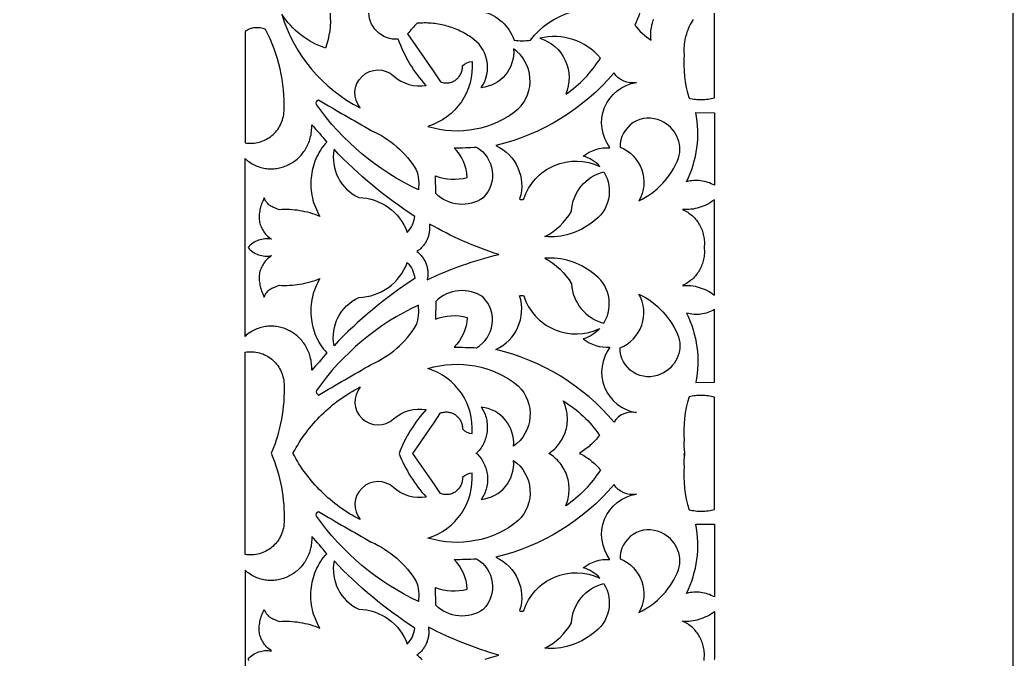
# Model space of a CAD drawing. Extents: x 3927 to 5087, y -513 to 1114.
# Drawn here: x 4854.6 to 5087.4, y 19.2 to 169 of the extents above; entities that cross this region are included whole.
import ezdxf

# ---------------------------------------------------------------- set-up
doc = ezdxf.new("R2010")
doc.units = 0
doc.layers.add('LAYER_1', color=18, linetype='CONTINUOUS')

msp = doc.modelspace()

# ---------------------------------------------------------------- linework, layer by layer
at = {"layer": 'LAYER_1'}
for points in [[(4747.65, -512.56), (5087.41, -172.81), (5087.41, 307.68), (4747.65, 647.44), (4267.16, 647.44), (3927.41, 307.68), (3927.41, -172.81), (4267.16, -512.56)], [(4907.4, 115.67), (4907.4, 136.49), (4907.69, 136.24), (4907.99, 136), (4908.29, 135.77), (4908.6, 135.56), (4908.91, 135.37), (4909.22, 135.19), (4909.54, 135.02), (4909.86, 134.87), (4910.18, 134.73), (4910.51, 134.61), (4910.83, 134.5), (4911.16, 134.4), (4911.49, 134.32), (4911.82, 134.25), (4912.16, 134.19), (4912.49, 134.15), (4912.82, 134.11), (4913.16, 134.1), (4913.49, 134.09), (4913.82, 134.1), (4914.15, 134.11), (4914.48, 134.14), (4914.81, 134.19), (4915.13, 134.24), (4915.46, 134.31), (4915.78, 134.38), (4916.1, 134.47), (4916.41, 134.57), (4916.72, 134.68), (4917.03, 134.8), (4917.34, 134.94), (4917.64, 135.08), (4917.93, 135.23), (4918.22, 135.4), (4918.5, 135.57), (4918.78, 135.76), (4919.06, 135.95), (4919.32, 136.15), (4919.58, 136.37), (4919.83, 136.59), (4920.08, 136.82), (4920.32, 137.06), (4920.55, 137.31), (4920.77, 137.57), (4920.98, 137.84), (4921.19, 138.12), (4921.39, 138.4), (4921.57, 138.69), (4921.75, 139), (4921.92, 139.3), (4922.07, 139.62), (4922.22, 139.95), (4922.35, 140.28), (4922.48, 140.62), (4922.59, 140.96), (4922.69, 141.32), (4922.78, 141.68), (4922.86, 142.05), (4922.92, 142.42), (4922.97, 142.8), (4923.01, 143.19), (4923.03, 143.58), (4923.04, 143.98), (4923.03, 144.38), (4923.49, 143.9), (4923.95, 143.41), (4924.4, 142.92), (4924.84, 142.42), (4925.27, 141.92), (4925.7, 141.4), (4926.13, 140.89), (4926.54, 140.36), (4926.15, 139.91), (4925.78, 139.45), (4925.43, 138.97), (4925.11, 138.48), (4924.8, 137.98), (4924.51, 137.47), (4924.25, 136.95), (4924.01, 136.42), (4923.79, 135.88), (4923.6, 135.34), (4923.42, 134.78), (4923.27, 134.23), (4923.14, 133.66), (4923.03, 133.09), (4922.94, 132.52), (4922.88, 131.94), (4922.84, 131.37), (4922.82, 130.79), (4922.82, 130.21), (4922.85, 129.63), (4922.89, 129.05), (4922.97, 128.47), (4923.06, 127.89), (4923.18, 127.32), (4923.32, 126.75), (4923.48, 126.19), (4923.67, 125.63), (4923.88, 125.08), (4924.11, 124.53), (4924.37, 123.99), (4924.65, 123.46), (4924.95, 122.94), (4924.38, 123.17), (4923.8, 123.38), (4923.22, 123.57), (4922.63, 123.75), (4922.04, 123.91), (4921.44, 124.05), (4920.85, 124.17), (4920.24, 124.28), (4919.64, 124.37), (4919.04, 124.44), (4918.43, 124.49), (4917.82, 124.53), (4917.21, 124.55), (4916.6, 124.55), (4915.99, 124.54), (4915.38, 124.51), (4914.71, 124.78), (4914.15, 125.01), (4913.9, 125.12), (4913.67, 125.23), (4913.46, 125.34), (4913.26, 125.47), (4913.07, 125.61), (4912.9, 125.76), (4912.72, 125.94), (4912.56, 126.14), (4912.39, 126.37), (4912.22, 126.64), (4912.05, 126.94), (4911.88, 127.28), (4911.71, 126.91), (4911.56, 126.55), (4911.42, 126.2), (4911.29, 125.85), (4911.17, 125.5), (4911.06, 125.15), (4910.97, 124.81), (4910.89, 124.47), (4910.83, 124.14), (4910.78, 123.81), (4910.74, 123.49), (4910.72, 123.16), (4910.71, 122.85), (4910.72, 122.53), (4910.74, 122.22), (4910.77, 121.92), (4910.82, 121.62), (4910.89, 121.32), (4910.97, 121.03), (4911.07, 120.74), (4911.18, 120.45), (4911.31, 120.17), (4911.46, 119.89), (4911.62, 119.62), (4911.81, 119.35), (4912, 119.09), (4912.22, 118.82), (4912.45, 118.57), (4912.7, 118.32), (4912.97, 118.07), (4913.26, 117.82), (4913.57, 117.58), (4913.19, 117.65), (4912.8, 117.68), (4912.42, 117.69), (4912.04, 117.68), (4911.67, 117.64), (4911.3, 117.57), (4910.94, 117.48), (4910.58, 117.37), (4910.23, 117.23), (4909.89, 117.07), (4909.56, 116.89), (4909.24, 116.69), (4908.93, 116.46), (4908.64, 116.22), (4908.36, 115.95), (4908.1, 115.67), (4908.36, 115.38), (4908.64, 115.12), (4908.93, 114.87), (4909.24, 114.64), (4909.56, 114.44), (4909.89, 114.26), (4910.23, 114.1), (4910.58, 113.96), (4910.93, 113.85), (4911.3, 113.76), (4911.67, 113.69), (4912.04, 113.65), (4912.42, 113.64), (4912.8, 113.65), (4913.19, 113.68), (4913.57, 113.75), (4913.26, 113.51), (4912.97, 113.26), (4912.7, 113.01), (4912.45, 112.76), (4912.22, 112.51), (4912, 112.24), (4911.81, 111.98), (4911.62, 111.71), (4911.46, 111.44), (4911.31, 111.16), (4911.18, 110.88), (4911.07, 110.59), (4910.97, 110.3), (4910.89, 110.01), (4910.82, 109.71), (4910.77, 109.41), (4910.74, 109.11), (4910.72, 108.8), (4910.71, 108.48), (4910.72, 108.17), (4910.74, 107.84), (4910.78, 107.52), (4910.83, 107.19), (4910.89, 106.86), (4910.97, 106.52), (4911.06, 106.18), (4911.17, 105.83), (4911.29, 105.48), (4911.42, 105.13), (4911.56, 104.78), (4911.71, 104.42), (4911.88, 104.05), (4912.05, 104.39), (4912.22, 104.69), (4912.39, 104.96), (4912.56, 105.19), (4912.72, 105.39), (4912.9, 105.57), (4913.07, 105.72), (4913.26, 105.86), (4913.46, 105.99), (4913.67, 106.1), (4913.9, 106.21), (4914.15, 106.32), (4914.71, 106.55), (4915.38, 106.82), (4915.99, 106.79), (4916.6, 106.78), (4917.21, 106.78), (4917.82, 106.8), (4918.43, 106.84), (4919.04, 106.89), (4919.64, 106.96), (4920.24, 107.05), (4920.85, 107.16), (4921.44, 107.28), (4922.04, 107.43), (4922.63, 107.58), (4923.22, 107.76), (4923.8, 107.95), (4924.38, 108.16), (4924.95, 108.39), (4924.65, 107.87), (4924.37, 107.34), (4924.11, 106.8), (4923.88, 106.25), (4923.67, 105.7), (4923.48, 105.14), (4923.32, 104.58), (4923.18, 104.01), (4923.06, 103.44), (4922.97, 102.86), (4922.89, 102.28), (4922.85, 101.7), (4922.82, 101.12), (4922.82, 100.54), (4922.84, 99.96), (4922.88, 99.39), (4922.94, 98.81), (4923.03, 98.24), (4923.14, 97.67), (4923.27, 97.11), (4923.42, 96.55), (4923.6, 95.99), (4923.79, 95.45), (4924.01, 94.91), (4924.25, 94.38), (4924.51, 93.86), (4924.8, 93.35), (4925.11, 92.85), (4925.43, 92.36), (4925.78, 91.88), (4926.15, 91.42), (4926.54, 90.97), (4926.13, 90.44), (4925.7, 89.93), (4925.27, 89.42), (4924.84, 88.91), (4924.4, 88.41), (4923.95, 87.92), (4923.49, 87.43), (4923.03, 86.95), (4923.04, 87.35), (4923.03, 87.75), (4923.01, 88.14), (4922.97, 88.53), (4922.92, 88.91), (4922.86, 89.28), (4922.78, 89.65), (4922.69, 90.01), (4922.59, 90.37), (4922.48, 90.71), (4922.35, 91.05), (4922.22, 91.38), (4922.07, 91.71), (4921.92, 92.03), (4921.75, 92.34), (4921.57, 92.64), (4921.39, 92.93), (4921.19, 93.21), (4920.98, 93.49), (4920.77, 93.76), (4920.55, 94.02), (4920.32, 94.27), (4920.08, 94.51), (4919.83, 94.74), (4919.58, 94.96), (4919.32, 95.18), (4919.06, 95.38), (4918.78, 95.57), (4918.5, 95.76), (4918.22, 95.93), (4917.93, 96.1), (4917.64, 96.25), (4917.34, 96.39), (4917.03, 96.53), (4916.72, 96.65), (4916.41, 96.76), (4916.1, 96.86), (4915.78, 96.95), (4915.46, 97.02), (4915.13, 97.09), (4914.81, 97.14), (4914.48, 97.19), (4914.15, 97.22), (4913.82, 97.24), (4913.49, 97.24), (4913.16, 97.23), (4912.82, 97.22), (4912.49, 97.18), (4912.16, 97.14), (4911.82, 97.08), (4911.49, 97.01), (4911.16, 96.93), (4910.83, 96.83), (4910.51, 96.72), (4910.18, 96.6), (4909.86, 96.46), (4909.54, 96.31), (4909.22, 96.14), (4908.91, 95.96), (4908.6, 95.77), (4908.29, 95.56), (4907.99, 95.33), (4907.69, 95.09), (4907.4, 94.84)], [(5017.34, 115.66), (5017.39, 115.8), (5017.4, 115.99), (5017.4, 126.83), (5016.99, 126.53), (5016.57, 126.25), (5016.14, 125.99), (5015.7, 125.75), (5015.25, 125.53), (5014.8, 125.34), (5014.33, 125.16), (5013.86, 125.01), (5013.38, 124.87), (5012.89, 124.76), (5012.4, 124.67), (5011.91, 124.61), (5011.41, 124.56), (5010.91, 124.54), (5010.4, 124.54), (5009.9, 124.57), (5010.22, 124.42), (5010.54, 124.26), (5010.84, 124.08), (5011.14, 123.9), (5011.43, 123.7), (5011.71, 123.5), (5011.97, 123.28), (5012.23, 123.05), (5012.48, 122.82), (5012.72, 122.57), (5012.95, 122.32), (5013.17, 122.06), (5013.37, 121.79), (5013.57, 121.51), (5013.75, 121.23), (5013.93, 120.94), (5014.09, 120.64), (5014.24, 120.34), (5014.37, 120.03), (5014.5, 119.71), (5014.61, 119.39), (5014.71, 119.07), (5014.8, 118.74), (5014.88, 118.41), (5014.94, 118.07), (5014.99, 117.73), (5015.02, 117.39), (5015.05, 117.04), (5015.05, 116.7), (5015.05, 116.35), (5015.03, 116), (5014.99, 115.65), (5015.03, 115.3), (5015.05, 114.95), (5015.05, 114.6), (5015.04, 114.26), (5015.02, 113.91), (5014.98, 113.57), (5014.93, 113.23), (5014.87, 112.9), (5014.8, 112.57), (5014.71, 112.24), (5014.61, 111.92), (5014.49, 111.6), (5014.37, 111.29), (5014.23, 110.98), (5014.08, 110.68), (5013.92, 110.38), (5013.74, 110.09), (5013.56, 109.81), (5013.36, 109.53), (5013.16, 109.26), (5012.94, 109), (5012.71, 108.75), (5012.47, 108.51), (5012.23, 108.27), (5011.97, 108.05), (5011.7, 107.83), (5011.42, 107.63), (5011.14, 107.43), (5010.84, 107.25), (5010.54, 107.07), (5010.22, 106.91), (5009.9, 106.76), (5010.4, 106.79), (5010.91, 106.79), (5011.41, 106.77), (5011.91, 106.72), (5012.4, 106.66), (5012.89, 106.57), (5013.38, 106.46), (5013.86, 106.32), (5014.33, 106.17), (5014.8, 105.99), (5015.25, 105.8), (5015.7, 105.58), (5016.14, 105.34), (5016.57, 105.08), (5016.99, 104.8), (5017.4, 104.5), (5017.4, 115.34), (5017.39, 115.53)], [(4947.68, 114.73), (4947.87, 114.58), (4948.04, 114.42), (4948.22, 114.26), (4948.39, 114.1), (4948.55, 113.92), (4948.7, 113.75), (4948.85, 113.57), (4948.99, 113.38), (4949.12, 113.19), (4949.25, 113), (4949.36, 112.8), (4949.48, 112.6), (4949.58, 112.4), (4949.68, 112.19), (4949.77, 111.98), (4949.85, 111.76), (4949.93, 111.54), (4950, 111.32), (4950.06, 111.1), (4950.11, 110.88), (4950.16, 110.65), (4950.19, 110.42), (4950.22, 110.19), (4950.24, 109.96), (4950.26, 109.73), (4950.26, 109.5), (4950.26, 109.26), (4950.25, 109.03), (4950.23, 108.8), (4950.2, 108.56), (4950.16, 108.33), (4950.12, 108.09), (4951.12, 108.56), (4952.14, 109.02), (4953.16, 109.47), (4954.18, 109.9), (4955.21, 110.32), (4956.24, 110.72), (4957.28, 111.11), (4958.33, 111.49), (4959.38, 111.86), (4960.43, 112.21), (4961.49, 112.54), (4962.56, 112.86), (4963.62, 113.17), (4964.7, 113.47), (4965.77, 113.75), (4966.85, 114.02), (4965.79, 114.36), (4964.74, 114.72), (4963.69, 115.1), (4962.65, 115.48), (4961.62, 115.88), (4960.59, 116.3), (4959.56, 116.72), (4958.54, 117.16), (4957.53, 117.62), (4956.52, 118.09), (4955.51, 118.57), (4954.52, 119.06), (4953.53, 119.57), (4952.55, 120.08), (4951.57, 120.62), (4950.6, 121.16), (4950.63, 120.92), (4950.65, 120.69), (4950.66, 120.45), (4950.66, 120.22), (4950.65, 119.98), (4950.64, 119.75), (4950.62, 119.52), (4950.59, 119.29), (4950.55, 119.06), (4950.5, 118.83), (4950.45, 118.61), (4950.39, 118.38), (4950.32, 118.16), (4950.24, 117.95), (4950.16, 117.73), (4950.07, 117.52), (4949.97, 117.31), (4949.86, 117.11), (4949.75, 116.91), (4949.63, 116.71), (4949.5, 116.52), (4949.37, 116.33), (4949.23, 116.15), (4949.08, 115.97), (4948.93, 115.79), (4948.77, 115.62), (4948.6, 115.46), (4948.43, 115.3), (4948.25, 115.15), (4948.07, 115), (4947.88, 114.86)], [(4907.4, 67.64), (4907.4, 91.15), (4907.84, 91.21), (4908.27, 91.24), (4908.7, 91.25), (4909.12, 91.24), (4909.54, 91.21), (4909.96, 91.15), (4910.37, 91.07), (4910.77, 90.97), (4911.16, 90.85), (4911.55, 90.71), (4911.93, 90.55), (4912.3, 90.37), (4912.65, 90.17), (4913, 89.96), (4913.33, 89.72), (4913.66, 89.47), (4913.96, 89.21), (4914.26, 88.93), (4914.54, 88.63), (4914.8, 88.32), (4915.05, 87.99), (4915.29, 87.65), (4915.5, 87.3), (4915.7, 86.94), (4915.88, 86.56), (4916.04, 86.18), (4916.17, 85.78), (4916.29, 85.37), (4916.39, 84.95), (4916.46, 84.53), (4916.51, 84.09), (4916.54, 83.65), (4916.56, 82.62), (4916.56, 81.59), (4916.52, 80.56), (4916.46, 79.53), (4916.37, 78.51), (4916.25, 77.49), (4916.11, 76.47), (4915.94, 75.46), (4915.74, 74.45), (4915.51, 73.45), (4915.26, 72.46), (4914.98, 71.47), (4914.68, 70.49), (4914.35, 69.52), (4913.99, 68.55), (4913.61, 67.6), (4913.54, 67.45), (4913.93, 66.48), (4914.3, 65.51), (4914.64, 64.53), (4914.95, 63.54), (4915.23, 62.54), (4915.49, 61.54), (4915.72, 60.53), (4915.92, 59.51), (4916.1, 58.49), (4916.24, 57.47), (4916.36, 56.44), (4916.46, 55.4), (4916.52, 54.37), (4916.56, 53.33), (4916.56, 52.29), (4916.54, 51.24), (4916.51, 50.8), (4916.46, 50.37), (4916.39, 49.94), (4916.29, 49.52), (4916.17, 49.11), (4916.04, 48.72), (4915.88, 48.33), (4915.7, 47.95), (4915.5, 47.59), (4915.29, 47.24), (4915.05, 46.9), (4914.8, 46.58), (4914.54, 46.26), (4914.26, 45.97), (4913.96, 45.69), (4913.66, 45.42), (4913.33, 45.17), (4913, 44.94), (4912.65, 44.72), (4912.3, 44.53), (4911.93, 44.35), (4911.55, 44.19), (4911.16, 44.04), (4910.77, 43.92), (4910.37, 43.82), (4909.96, 43.74), (4909.54, 43.69), (4909.12, 43.65), (4908.7, 43.64), (4908.27, 43.65), (4907.84, 43.69), (4907.4, 43.75), (4907.4, 67.45)]]:
    msp.add_lwpolyline(points, close=True, dxfattribs=at)
for points in [[(4963.08, 170.91, -0.260176), (4970.45, 164.24, 0.071429), (4974.27, 164.24, -0.313845), (4995.16, 170.77, 0.172229), (4996.51, 180.02, -0.598525), (4981.78, 190.84, 0.018892), (4978.13, 190.54, -0.315589)], [(4924.75, 178.48, -0.226899), (4926.23, 162.36, -0.168305), (4915.99, 170.32, 0.203895), (4934.4, 148.35, -0.930701), (4942.23, 155.84, 0.229894), (4949.85, 153.64, -0.097316), (4943.3, 164.44, -0.458333), (4936.41, 171.34, -0.01483)], [(4953.24, 154.44), (4953.48, 154.36), (4953.72, 154.3), (4953.96, 154.25), (4954.2, 154.22), (4954.43, 154.2), (4954.67, 154.2), (4954.9, 154.22), (4955.13, 154.24), (4955.36, 154.29), (4955.58, 154.34), (4955.8, 154.41), (4956.01, 154.49), (4956.22, 154.59), (4956.42, 154.69), (4956.61, 154.81), (4956.8, 154.94), (4956.97, 155.08), (4957.15, 155.23), (4957.31, 155.39), (4957.46, 155.56), (4957.6, 155.74), (4957.73, 155.92), (4957.85, 156.12), (4957.96, 156.32), (4958.05, 156.53), (4958.14, 156.75), (4958.21, 156.97), (4958.26, 157.21), (4958.31, 157.44), (4958.33, 157.69), (4958.34, 157.93), (4958.34, 158.19, -0.182927), (4960.6, 159.23, -0.353746), (4950.24, 144.04, 0.250469), (4971.44, 148.11, 0.467604), (4970.33, 162.21, -0.410285), (4962.74, 153.09, 0.429437), (4960.33, 164.91), (4959.98, 165.14), (4959.63, 165.36), (4959.27, 165.58), (4958.91, 165.79), (4958.55, 165.99), (4958.18, 166.18), (4957.8, 166.36), (4957.43, 166.54), (4957.05, 166.71), (4956.67, 166.87), (4956.28, 167.02), (4955.89, 167.16), (4955.5, 167.29), (4955.11, 167.42), (4954.71, 167.53), (4954.31, 167.64), (4953.91, 167.74), (4953.51, 167.83), (4953.1, 167.91), (4952.69, 167.99), (4952.29, 168.05), (4951.88, 168.11), (4951.46, 168.16), (4951.05, 168.19), (4950.64, 168.22), (4950.22, 168.24), (4949.81, 168.26), (4949.39, 168.26), (4948.97, 168.25), (4948.56, 168.24), (4948.14, 168.21), (4947.72, 168.18, 0.029744), (4945.49, 165.68), (4947.46, 162.89), (4949.41, 160.09), (4951.33, 157.27)], [(4907.4, 140.18), (4907.84, 140.12), (4908.27, 140.09), (4908.7, 140.08), (4909.12, 140.09), (4909.54, 140.12), (4909.96, 140.18), (4910.37, 140.26), (4910.77, 140.36), (4911.16, 140.48), (4911.55, 140.62), (4911.93, 140.78), (4912.3, 140.96), (4912.65, 141.16), (4913, 141.38), (4913.33, 141.61), (4913.66, 141.86), (4913.96, 142.12), (4914.26, 142.4), (4914.54, 142.7), (4914.8, 143.01), (4915.05, 143.34), (4915.29, 143.68), (4915.5, 144.03), (4915.7, 144.39), (4915.88, 144.77), (4916.04, 145.15), (4916.17, 145.55), (4916.29, 145.96), (4916.39, 146.38), (4916.46, 146.8), (4916.51, 147.24), (4916.54, 147.68, 0.129946), (4912.19, 166.74), (4911.89, 166.86), (4911.58, 166.96), (4911.28, 167.04), (4910.97, 167.1), (4910.66, 167.14), (4910.35, 167.15), (4910.03, 167.15), (4909.72, 167.13), (4909.42, 167.09), (4909.11, 167.03), (4908.81, 166.95), (4908.51, 166.85), (4908.22, 166.74), (4907.94, 166.6), (4907.67, 166.44), (4907.4, 166.27)], [(4976.51, 164.68, -0.445111), (4982.56, 151.59, 0.110537), (4990.67, 160.05, 0.284998)], [(4986.68, 137.05, -0.190741), (4992.92, 139.01, -0.566428), (4999.11, 154.33, -0.30721), (4993.87, 156.57, -0.16029), (4966.17, 139.56, -0.380582), (4971.75, 127.03, 0.285714), (4972.7, 127.03, -0.451873), (4990.53, 134.66, 0.142336)], [(4947.54, 133.89, -0.115328), (4948.03, 129.15, -0.128981), (4924.11, 149.17, -0.4), (4924.64, 150.24, 0.004418), (4936.98, 143.09, -0.149279)], [(5017.4, 130.23), (5017.02, 130.43), (5016.64, 130.61), (5016.25, 130.77), (5015.85, 130.92), (5015.45, 131.04), (5015.05, 131.14), (5014.64, 131.23), (5014.22, 131.29), (5013.81, 131.34), (5013.39, 131.36), (5012.97, 131.36), (5012.55, 131.35), (5012.13, 131.31), (5011.71, 131.25), (5011.3, 131.17), (5010.88, 131.08, 0.163331), (5013.06, 147.28), (5017.4, 147.24)], [(5004.89, 145.3, 0.555806), (4995.29, 139.17, -0.456437), (4999.71, 126.58, 0.190546), (5009.02, 136.61, 0.376379)], [(4928.26, 138.67, 0.343348), (4934.05, 127.37, -0.30826), (4945.42, 119.21, 0.170224), (4947.19, 122.95, -0.060362)], [(4956.42, 139.03, 0.013484), (4961.66, 139.16, -0.488168), (4963.22, 127.32, -0.365052), (4952.1, 128.32), (4952.01, 132.46, 0.168582), (4959.48, 132.09, 0.182959)], [(4991.48, 133.38, -0.409539), (4988.82, 121.61, -0.189822), (4977.66, 118.2, 0.146101), (4983.92, 124.19, -0.329208)], [(4928.26, 92.66, -0.343348), (4934.05, 103.96, 0.30826), (4945.42, 112.12, -0.170224), (4947.19, 108.38, 0.060362)], [(4991.48, 97.95, 0.409539), (4988.82, 109.72, 0.189822), (4977.66, 113.13, -0.146101), (4983.92, 107.14, 0.329208)], [(4956.42, 92.3, -0.013484), (4961.66, 92.17, 0.488168), (4963.22, 104.01, 0.365052), (4952.1, 103.01), (4952.01, 98.87, -0.168582), (4959.48, 99.24, -0.182959)], [(5004.89, 86.03, -0.555806), (4995.29, 92.16, 0.456437), (4999.71, 104.75, -0.190546), (5009.02, 94.72, -0.376379)], [(4986.68, 94.28, 0.190741), (4992.92, 92.32, 0.566428), (4999.11, 77, 0.30721), (4993.87, 74.76, 0.16029), (4966.17, 91.77, 0.380582), (4971.75, 104.3, -0.285714), (4972.7, 104.3, 0.451873), (4990.53, 96.68, -0.142336)], [(4947.54, 97.44, 0.115328), (4948.03, 102.18, 0.128981), (4924.11, 82.16, 0.4), (4924.64, 81.09, -0.004418), (4936.98, 88.24, 0.149279)], [(5017.4, 101.1), (5017.02, 100.9), (5016.64, 100.72), (5016.25, 100.56), (5015.85, 100.41), (5015.45, 100.29), (5015.05, 100.19), (5014.64, 100.1), (5014.22, 100.04), (5013.81, 99.99), (5013.39, 99.97), (5012.97, 99.97), (5012.55, 99.98), (5012.13, 100.02), (5011.71, 100.08), (5011.3, 100.16), (5010.88, 100.26, -0.163331), (5013.06, 84.05), (5017.4, 84.09)], [(4961.67, 67.44), (4961.94, 67.17), (4962.19, 66.89), (4962.43, 66.61), (4962.65, 66.32), (4962.86, 66.01), (4963.06, 65.7), (4963.24, 65.39), (4963.4, 65.06), (4963.55, 64.73), (4963.69, 64.39), (4963.81, 64.05), (4963.92, 63.71), (4964.01, 63.36), (4964.09, 63), (4964.15, 62.65), (4964.2, 62.29), (4964.23, 61.93), (4964.24, 61.56), (4964.24, 61.2), (4964.22, 60.84), (4964.19, 60.47), (4964.14, 60.11), (4964.08, 59.75), (4963.99, 59.39), (4963.9, 59.03), (4963.78, 58.68), (4963.65, 58.33), (4963.5, 57.98), (4963.34, 57.64), (4963.16, 57.3), (4962.96, 56.97), (4962.74, 56.65, 0.410285), (4970.33, 65.77, -0.467604), (4971.44, 51.67, -0.250469), (4950.24, 47.6, 0.353746), (4960.6, 62.79, 0.182927), (4958.34, 61.75), (4958.34, 61.5), (4958.33, 61.25), (4958.31, 61.01), (4958.26, 60.77), (4958.21, 60.54), (4958.14, 60.31), (4958.05, 60.09), (4957.96, 59.88), (4957.85, 59.68), (4957.73, 59.49), (4957.6, 59.3), (4957.46, 59.12), (4957.31, 58.95), (4957.15, 58.79), (4956.97, 58.64), (4956.8, 58.5), (4956.61, 58.37), (4956.42, 58.26), (4956.22, 58.15), (4956.01, 58.06), (4955.8, 57.98), (4955.58, 57.91), (4955.36, 57.85), (4955.13, 57.81), (4954.9, 57.78), (4954.67, 57.77), (4954.43, 57.77), (4954.2, 57.78), (4953.96, 57.81), (4953.72, 57.86), (4953.48, 57.92), (4953.24, 58), (4951.64, 60.38), (4950.03, 62.74), (4948.4, 65.09), (4946.75, 67.42), (4946.75, 67.42), (4948.39, 69.77), (4950.03, 72.14), (4951.64, 74.51), (4953.24, 76.89), (4953.48, 76.97), (4953.72, 77.03), (4953.96, 77.08), (4954.2, 77.11), (4954.43, 77.13), (4954.67, 77.13), (4954.9, 77.11), (4955.13, 77.09), (4955.36, 77.04), (4955.58, 76.99), (4955.8, 76.92), (4956.01, 76.84), (4956.22, 76.74), (4956.42, 76.64), (4956.61, 76.52), (4956.8, 76.39), (4956.97, 76.25), (4957.15, 76.1), (4957.31, 75.94), (4957.46, 75.77), (4957.6, 75.59), (4957.73, 75.41), (4957.85, 75.21), (4957.96, 75.01), (4958.05, 74.8), (4958.14, 74.58), (4958.21, 74.36), (4958.26, 74.12), (4958.31, 73.89), (4958.33, 73.65), (4958.34, 73.4), (4958.34, 73.14, 0.182927), (4960.6, 72.1, 0.353746), (4950.24, 87.29, -0.250469), (4971.44, 83.22, -0.467604), (4970.33, 69.12, 0.410285), (4962.74, 78.25), (4962.96, 77.92), (4963.15, 77.59), (4963.33, 77.25), (4963.5, 76.9), (4963.64, 76.55), (4963.77, 76.2), (4963.88, 75.84), (4963.97, 75.48), (4964.04, 75.11), (4964.1, 74.75), (4964.15, 74.38), (4964.17, 74.01), (4964.18, 73.64), (4964.17, 73.27), (4964.15, 72.9), (4964.11, 72.53), (4964.06, 72.16), (4963.99, 71.8), (4963.9, 71.44), (4963.8, 71.08), (4963.69, 70.73), (4963.56, 70.38), (4963.42, 70.04), (4963.26, 69.7), (4963.09, 69.37), (4962.9, 69.05), (4962.7, 68.74), (4962.48, 68.43), (4962.26, 68.13), (4962.02, 67.85), (4961.76, 67.57), (4961.49, 67.3), (4961.5, 67.3)], [(4918.71, 67.57), (4919.04, 68.18), (4919.39, 68.79), (4919.74, 69.39), (4920.11, 69.98), (4920.49, 70.57), (4920.88, 71.14), (4921.28, 71.71), (4921.69, 72.27), (4922.11, 72.83), (4922.54, 73.37), (4922.98, 73.91), (4923.43, 74.43), (4923.9, 74.95), (4924.37, 75.46), (4924.85, 75.97), (4925.34, 76.46), (4925.84, 76.94), (4926.35, 77.41), (4926.87, 77.88), (4927.4, 78.33), (4927.93, 78.78), (4928.48, 79.21), (4929.03, 79.64), (4929.6, 80.05), (4930.17, 80.46), (4930.75, 80.85), (4931.34, 81.23), (4931.93, 81.6), (4932.54, 81.96), (4933.15, 82.31), (4933.77, 82.65), (4934.4, 82.98, 0.930701), (4942.23, 75.49, -0.229894), (4949.85, 77.69), (4949.35, 77.13), (4948.85, 76.55), (4948.38, 75.96), (4947.91, 75.36), (4947.46, 74.75), (4947.03, 74.12), (4946.61, 73.49), (4946.2, 72.85), (4945.81, 72.2), (4945.43, 71.54), (4945.07, 70.88), (4944.72, 70.2), (4944.39, 69.52), (4944.08, 68.83), (4943.78, 68.13), (4943.5, 67.43), (4943.79, 66.73), (4944.09, 66.03), (4944.4, 65.34), (4944.73, 64.66), (4945.08, 63.99), (4945.44, 63.33), (4945.82, 62.67), (4946.21, 62.02), (4946.61, 61.39), (4947.03, 60.76), (4947.47, 60.14), (4947.92, 59.53), (4948.38, 58.93), (4948.86, 58.35), (4949.35, 57.77), (4949.85, 57.2, -0.229894), (4942.23, 59.4, 0.930701), (4934.4, 51.91), (4933.77, 52.24), (4933.14, 52.58), (4932.53, 52.94), (4931.92, 53.3), (4931.32, 53.67), (4930.73, 54.06), (4930.14, 54.45), (4929.57, 54.86), (4929, 55.28), (4928.45, 55.71), (4927.9, 56.15), (4927.36, 56.59), (4926.83, 57.05), (4926.31, 57.52), (4925.79, 58), (4925.29, 58.48), (4924.8, 58.98), (4924.31, 59.49), (4923.84, 60), (4923.38, 60.52), (4922.92, 61.06), (4922.48, 61.6), (4922.05, 62.15), (4921.63, 62.7), (4921.21, 63.27), (4920.81, 63.84), (4920.42, 64.43), (4920.04, 65.01), (4919.68, 65.61), (4919.32, 66.22), (4918.97, 66.83), (4918.64, 67.45)], [(4978.6, 67.43), (4978.97, 67.69), (4979.32, 67.95), (4979.66, 68.24), (4979.98, 68.53), (4980.29, 68.84), (4980.58, 69.15), (4980.85, 69.48), (4981.11, 69.83), (4981.36, 70.18), (4981.58, 70.54), (4981.8, 70.91), (4981.99, 71.29), (4982.17, 71.67), (4982.33, 72.07), (4982.47, 72.47), (4982.59, 72.87), (4982.7, 73.28), (4982.79, 73.7), (4982.86, 74.12), (4982.91, 74.55), (4982.94, 74.97), (4982.95, 75.4), (4982.95, 75.84), (4982.92, 76.27), (4982.87, 76.7), (4982.81, 77.14), (4982.72, 77.57), (4982.61, 78), (4982.48, 78.44), (4982.33, 78.86), (4982.16, 79.29), (4981.97, 79.71, -0.110537), (4990.48, 71.65), (4990.24, 71.36), (4990, 71.06), (4989.74, 70.76), (4989.48, 70.47), (4989.2, 70.18), (4988.91, 69.89), (4988.62, 69.61), (4988.32, 69.33), (4988.01, 69.06), (4987.7, 68.8), (4987.38, 68.55), (4987.06, 68.3), (4986.73, 68.07), (4986.41, 67.84), (4986.08, 67.63), (4985.75, 67.43), (4986.1, 67.27), (4986.45, 67.09), (4986.79, 66.9), (4987.12, 66.7), (4987.45, 66.49), (4987.77, 66.27), (4988.09, 66.05), (4988.4, 65.81), (4988.71, 65.56), (4989.01, 65.31), (4989.3, 65.04), (4989.59, 64.77), (4989.87, 64.49), (4990.15, 64.21), (4990.41, 63.91), (4990.67, 63.61, -0.110537), (4982.56, 55.15), (4982.73, 55.58), (4982.89, 56.02), (4983.02, 56.45), (4983.12, 56.89), (4983.21, 57.34), (4983.28, 57.78), (4983.32, 58.22), (4983.35, 58.66), (4983.35, 59.1), (4983.34, 59.54), (4983.31, 59.98), (4983.25, 60.41), (4983.18, 60.84), (4983.09, 61.27), (4982.98, 61.69), (4982.86, 62.11), (4982.71, 62.51), (4982.55, 62.92), (4982.37, 63.31), (4982.18, 63.69), (4981.96, 64.07), (4981.74, 64.44), (4981.49, 64.8), (4981.23, 65.14), (4980.95, 65.48), (4980.66, 65.8), (4980.35, 66.11), (4980.03, 66.4), (4979.7, 66.68), (4979.35, 66.95), (4978.98, 67.2)], [(5010.41, 67.45), (5010.36, 67.08), (5010.32, 66.71), (5010.29, 66.33), (5010.27, 65.96), (5010.26, 65.58), (5010.26, 65.21), (5010.27, 64.83), (5010.29, 64.45, 0.092198), (5011.45, 54.22), (5011.82, 54.14), (5012.19, 54.07), (5012.56, 54.01), (5012.93, 53.96), (5013.31, 53.92), (5013.68, 53.9), (5014.05, 53.89), (5014.43, 53.89), (5014.8, 53.9), (5015.18, 53.92), (5015.55, 53.96), (5015.92, 54), (5016.29, 54.06), (5016.66, 54.13), (5017.03, 54.21), (5017.4, 54.31), (5017.4, 67.45), (5017.4, 80.59), (5017.03, 80.68), (5016.66, 80.76), (5016.29, 80.83), (5015.92, 80.89), (5015.55, 80.94), (5015.18, 80.97), (5014.8, 81), (5014.43, 81.01), (5014.05, 81.01), (5013.68, 80.99), (5013.31, 80.97), (5012.93, 80.93), (5012.56, 80.89), (5012.19, 80.83), (5011.82, 80.76), (5011.45, 80.67, 0.092198), (5010.29, 70.44), (5010.27, 70.07), (5010.26, 69.69), (5010.26, 69.31), (5010.27, 68.94), (5010.29, 68.56), (5010.32, 68.19), (5010.36, 67.82), (5010.41, 67.45), (5010.35, 67)], [(4986.68, 40.61, -0.190741), (4992.92, 42.57, -0.566428), (4999.11, 57.89, -0.30721), (4993.87, 60.14, -0.16029), (4966.17, 43.12, -0.380582), (4971.75, 30.59, 0.285714), (4972.7, 30.59, -0.451873), (4990.53, 38.22, 0.142336)], [(4947.54, 37.45, -0.115328), (4948.03, 32.72, -0.128981), (4924.11, 52.74, -0.4), (4924.64, 53.8, 0.004418), (4936.98, 46.66, -0.149279)], [(5004.89, 48.86, 0.555806), (4995.29, 42.73, -0.456437), (4999.71, 30.14, 0.190546), (5009.02, 40.18, 0.376379)], [(5017.4, 33.79), (5017.02, 33.99), (5016.64, 34.17), (5016.25, 34.34), (5015.85, 34.48), (5015.45, 34.6), (5015.05, 34.71), (5014.64, 34.79), (5014.22, 34.86), (5013.81, 34.9), (5013.39, 34.92), (5012.97, 34.93), (5012.55, 34.91), (5012.13, 34.87), (5011.71, 34.82), (5011.3, 34.74), (5010.88, 34.64, 0.163331), (5013.06, 50.84), (5017.4, 50.81)], [(4928.26, 42.24, 0.343348), (4934.05, 30.94, -0.30826), (4945.42, 22.77, 0.170224), (4947.19, 26.51, -0.060362)], [(4956.42, 42.59, 0.013484), (4961.66, 42.73, -0.488168), (4963.22, 30.88, -0.365052), (4952.1, 31.88), (4952.01, 36.02, 0.168582), (4959.48, 35.65, 0.182959)], [(4991.48, 36.95, -0.409539), (4988.82, 25.17, -0.189822), (4977.66, 21.77, 0.146101), (4983.92, 27.76, -0.329208)]]:
    msp.add_lwpolyline(points, format="xyb", close=True, dxfattribs=at)
for points in [[(5000.98, 180.03, -0.138658), (4998.73, 167.76, 0.080822), (5002.54, 164.22), (5002.51, 164.6), (5002.49, 164.98), (5002.48, 165.35), (5002.49, 165.72), (5002.5, 166.09), (5002.53, 166.45), (5002.58, 166.8), (5002.63, 167.16), (5002.7, 167.51), (5002.77, 167.85), (5002.86, 168.19), (5002.96, 168.52), (5003.07, 168.85), (5003.19, 169.18)], [(5012.44, 169.09), (5012.19, 168.69), (5011.95, 168.29), (5011.72, 167.87), (5011.51, 167.44), (5011.32, 167.01), (5011.14, 166.57), (5010.97, 166.12), (5010.83, 165.67), (5010.7, 165.21), (5010.58, 164.75), (5010.48, 164.28), (5010.4, 163.8), (5010.34, 163.33), (5010.29, 162.84), (5010.27, 162.36), (5010.26, 161.87), (5010.26, 161.38), (5010.29, 160.89, 0.092198), (5011.45, 150.66), (5011.82, 150.57), (5012.19, 150.5), (5012.56, 150.44), (5012.93, 150.4), (5013.31, 150.36), (5013.68, 150.34), (5014.05, 150.32), (5014.43, 150.32), (5014.8, 150.33), (5015.18, 150.36), (5015.55, 150.39), (5015.92, 150.44), (5016.29, 150.5), (5016.66, 150.57), (5017.03, 150.65), (5017.4, 150.74), (5017.39, 173.55)]]:
    msp.add_lwpolyline(points, format="xyb", dxfattribs=at)
for points in [[(4908.36, 18.94), (4908.1, 19.23), (4908.36, 19.52), (4908.64, 19.78), (4908.93, 20.03), (4909.24, 20.25), (4909.56, 20.45), (4909.89, 20.64), (4910.23, 20.8), (4910.58, 20.93), (4910.94, 21.05), (4911.3, 21.13), (4911.67, 21.2), (4912.04, 21.24), (4912.42, 21.26), (4912.8, 21.25), (4913.19, 21.21), (4913.57, 21.15), (4913.26, 21.39), (4912.97, 21.63), (4912.7, 21.88), (4912.45, 22.13), (4912.22, 22.39), (4912, 22.65), (4911.81, 22.91), (4911.62, 23.18), (4911.46, 23.46), (4911.31, 23.73), (4911.18, 24.01), (4911.07, 24.3), (4910.97, 24.59), (4910.89, 24.88), (4910.82, 25.18), (4910.77, 25.48), (4910.74, 25.79), (4910.72, 26.1), (4910.71, 26.41), (4910.72, 26.73), (4910.74, 27.05), (4910.78, 27.37), (4910.83, 27.7), (4910.89, 28.04), (4910.97, 28.37), (4911.06, 28.72), (4911.17, 29.06), (4911.29, 29.41), (4911.42, 29.76), (4911.56, 30.12), (4911.71, 30.48), (4911.88, 30.84), (4912.05, 30.5), (4912.22, 30.2), (4912.39, 29.94), (4912.56, 29.71), (4912.72, 29.5), (4912.9, 29.33), (4913.07, 29.17), (4913.26, 29.03), (4913.46, 28.91), (4913.67, 28.79), (4913.9, 28.68), (4914.15, 28.57), (4914.71, 28.34), (4915.38, 28.07), (4915.99, 28.1), (4916.6, 28.12), (4917.21, 28.12), (4917.82, 28.1), (4918.43, 28.06), (4919.04, 28), (4919.64, 27.93), (4920.24, 27.84), (4920.85, 27.73), (4921.44, 27.61), (4922.04, 27.47), (4922.63, 27.31), (4923.22, 27.13), (4923.8, 26.94), (4924.38, 26.73), (4924.95, 26.51), (4924.65, 27.03), (4924.37, 27.56), (4924.11, 28.09), (4923.88, 28.64), (4923.67, 29.19), (4923.48, 29.75), (4923.32, 30.31), (4923.18, 30.88), (4923.06, 31.46), (4922.97, 32.03), (4922.89, 32.61), (4922.85, 33.19), (4922.82, 33.77), (4922.82, 34.35), (4922.84, 34.93), (4922.88, 35.51), (4922.94, 36.08), (4923.03, 36.66), (4923.14, 37.22), (4923.27, 37.79), (4923.42, 38.35), (4923.6, 38.9), (4923.79, 39.45), (4924.01, 39.98), (4924.25, 40.52), (4924.51, 41.04), (4924.8, 41.55), (4925.11, 42.05), (4925.43, 42.54), (4925.78, 43.01), (4926.15, 43.48), (4926.54, 43.93), (4926.13, 44.45), (4925.7, 44.97), (4925.27, 45.48), (4924.84, 45.98), (4924.4, 46.48), (4923.95, 46.98), (4923.49, 47.47), (4923.03, 47.95), (4923.04, 47.54), (4923.03, 47.14), (4923.01, 46.75), (4922.97, 46.36), (4922.92, 45.98), (4922.86, 45.61), (4922.78, 45.24), (4922.69, 44.88), (4922.59, 44.53), (4922.48, 44.18), (4922.35, 43.84), (4922.22, 43.51), (4922.07, 43.18), (4921.92, 42.87), (4921.75, 42.56), (4921.57, 42.26), (4921.39, 41.96), (4921.19, 41.68), (4920.98, 41.4), (4920.77, 41.14), (4920.55, 40.88), (4920.32, 40.63), (4920.08, 40.39), (4919.83, 40.15), (4919.58, 39.93), (4919.32, 39.72), (4919.06, 39.51), (4918.78, 39.32), (4918.5, 39.14), (4918.22, 38.96), (4917.93, 38.8), (4917.64, 38.64), (4917.34, 38.5), (4917.03, 38.37), (4916.72, 38.25), (4916.41, 38.14), (4916.1, 38.04), (4915.78, 37.95), (4915.46, 37.87), (4915.13, 37.8), (4914.81, 37.75), (4914.48, 37.71), (4914.15, 37.68), (4913.82, 37.66), (4913.49, 37.65), (4913.16, 37.66), (4912.82, 37.68), (4912.49, 37.71), (4912.16, 37.75), (4911.82, 37.81), (4911.49, 37.88), (4911.16, 37.96), (4910.83, 38.06), (4910.51, 38.17), (4910.18, 38.3), (4909.86, 38.43), (4909.54, 38.59), (4909.22, 38.75), (4908.91, 38.93), (4908.6, 39.13), (4908.29, 39.34), (4907.99, 39.56), (4907.69, 39.8), (4907.4, 40.05), (4907.4, 19.23), (4907.4, -1.6)], [(5015.03, 18.89), (5014.99, 19.25), (5015.03, 19.59), (5015.05, 19.94), (5015.05, 20.29), (5015.04, 20.64), (5015.02, 20.98), (5014.98, 21.32), (5014.93, 21.66), (5014.87, 21.99), (5014.8, 22.32), (5014.71, 22.65), (5014.61, 22.98), (5014.49, 23.29), (5014.37, 23.61), (5014.23, 23.92), (5014.08, 24.22), (5013.92, 24.51), (5013.74, 24.8), (5013.56, 25.09), (5013.36, 25.36), (5013.16, 25.63), (5012.94, 25.89), (5012.71, 26.14), (5012.47, 26.39), (5012.23, 26.62), (5011.97, 26.85), (5011.7, 27.06), (5011.42, 27.27), (5011.14, 27.46), (5010.84, 27.65), (5010.54, 27.82), (5010.22, 27.98), (5009.9, 28.13), (5010.4, 28.11), (5010.91, 28.11), (5011.41, 28.13), (5011.91, 28.17), (5012.4, 28.24), (5012.89, 28.33), (5013.38, 28.44), (5013.86, 28.57), (5014.33, 28.72), (5014.8, 28.9), (5015.25, 29.1), (5015.7, 29.31), (5016.14, 29.55), (5016.57, 29.81), (5016.99, 30.09), (5017.4, 30.39), (5017.4, 19.55), (5017.39, 19.37), (5017.34, 19.23), (5017.39, 19.09)], [(4963.67, 19.22), (4964.73, 19.55), (4965.8, 19.88), (4966.87, 20.18), (4965.8, 20.49), (4964.73, 20.81), (4963.67, 21.14), (4962.62, 21.49), (4961.56, 21.85), (4960.52, 22.23), (4959.48, 22.62), (4958.44, 23.02), (4957.41, 23.44), (4956.39, 23.87), (4955.37, 24.31), (4954.35, 24.77), (4953.35, 25.23), (4952.35, 25.72), (4951.35, 26.21), (4950.36, 26.72), (4950.4, 26.49), (4950.43, 26.25), (4950.44, 26.01), (4950.46, 25.78), (4950.46, 25.54), (4950.45, 25.31), (4950.44, 25.08), (4950.42, 24.85), (4950.39, 24.62), (4950.35, 24.39), (4950.31, 24.16), (4950.25, 23.94), (4950.19, 23.72), (4950.12, 23.5), (4950.05, 23.28), (4949.96, 23.06), (4949.87, 22.85), (4949.77, 22.65), (4949.67, 22.44), (4949.56, 22.24), (4949.44, 22.04), (4949.31, 21.85), (4949.18, 21.66), (4949.04, 21.48), (4948.89, 21.3), (4948.74, 21.12), (4948.58, 20.95), (4948.41, 20.79), (4948.24, 20.63), (4948.06, 20.47), (4947.87, 20.32), (4947.68, 20.18), (4947.87, 20.04), (4948.06, 19.89), (4948.24, 19.74), (4948.41, 19.58), (4948.58, 19.41), (4948.74, 19.24), (4948.89, 19.07)]]:
    msp.add_lwpolyline(points, dxfattribs=at)

doc.saveas('drawing.dxf')
